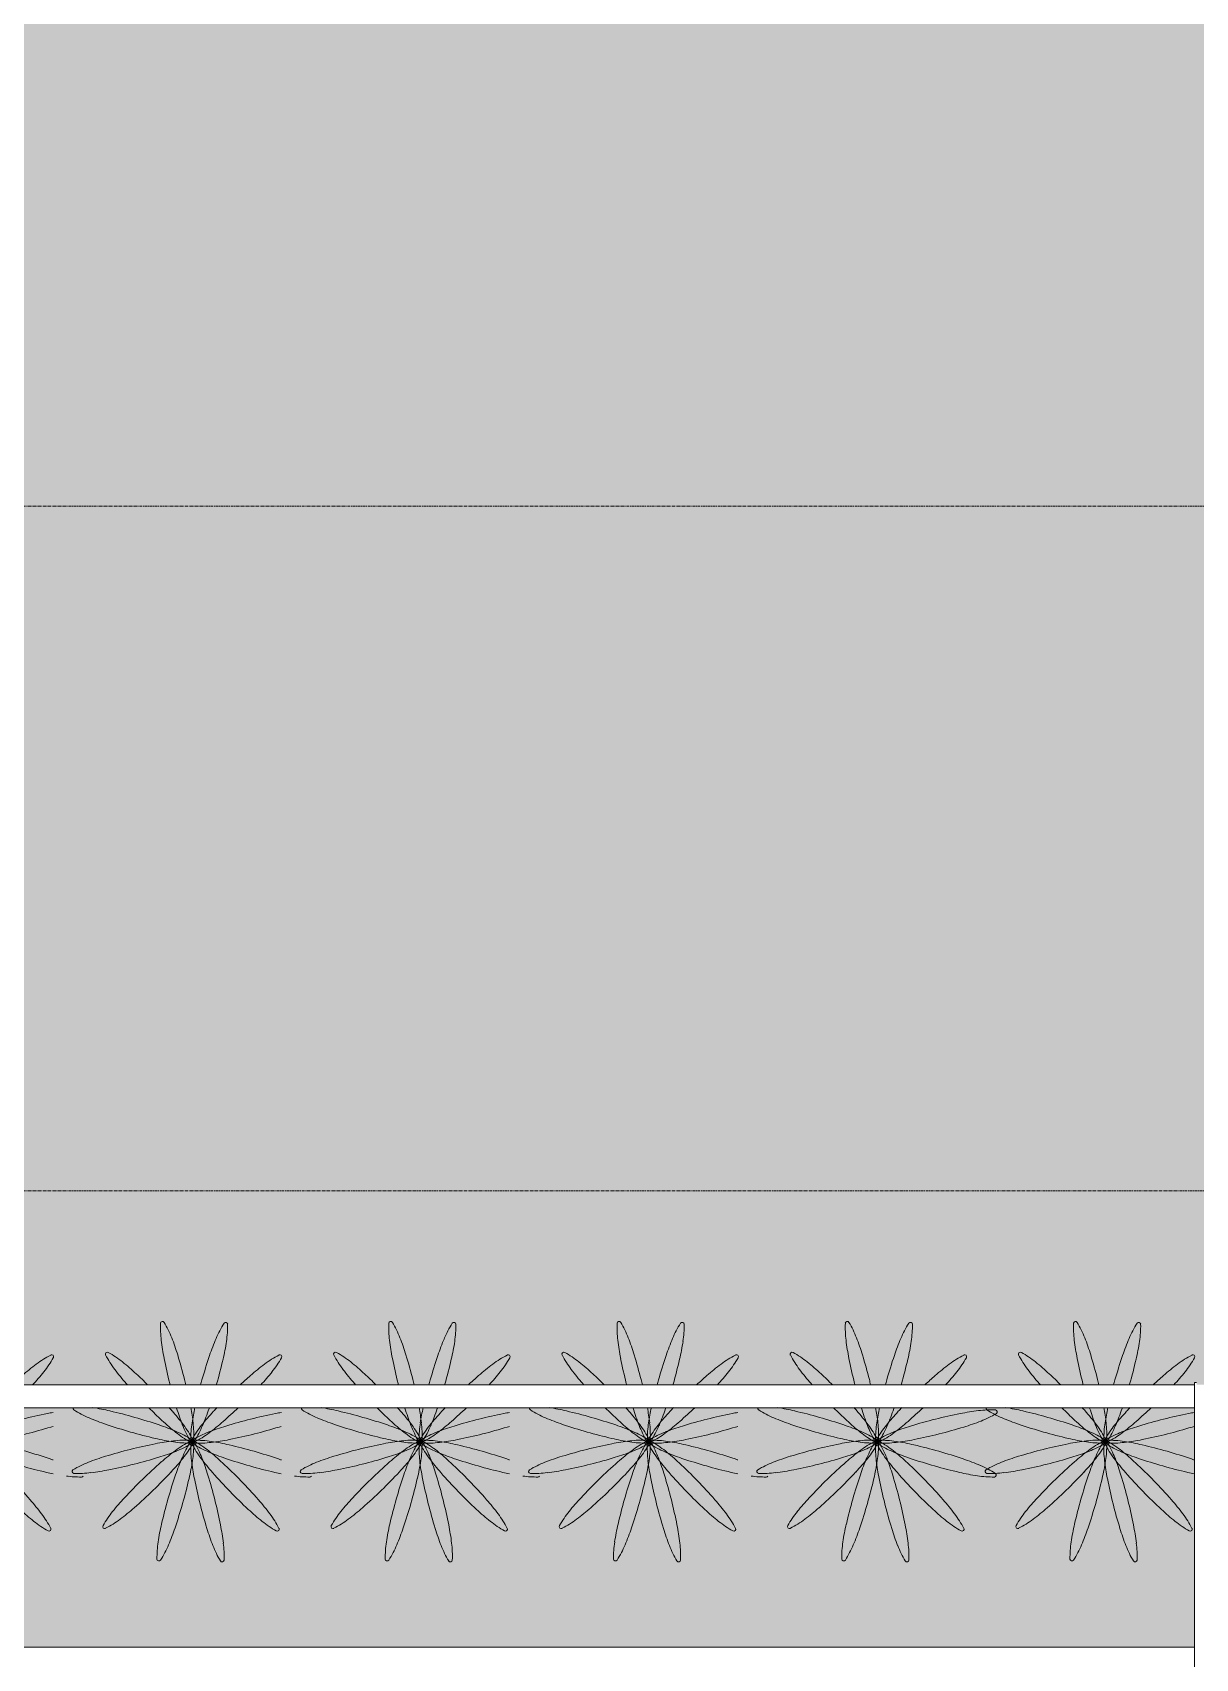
# Model space of a CAD drawing. Header units: millimetres. Extents: x 5359 to 218750, y -16347 to 109893.
# Drawn here: x 94678 to 99773, y 46387 to 53512 of the extents above; entities that cross this region are included whole.
import ezdxf

# ---------------------------------------------------------------- set-up
doc = ezdxf.new("R2010")
doc.units = ezdxf.units.MM
doc.linetypes.add('Grid Line', pattern=[22.225, 12.7, -3.175, 3.175, -3.175])
for name, color, linetype, lineweight in [('A-FLOR-PATT', 8, 'Continuous', 9), ('A-WALL', 113, 'Continuous', 9), ('A-WALL-3', 113, 'Continuous', 18), ('G-IMPT', 8, 'Continuous', 9), ('L-PLNT', 71, 'Continuous', 9), ('S-GRID-1', 1, 'Grid Line', 9)]:
    doc.layers.add(name, color=color, linetype=linetype, lineweight=lineweight)

# ---------------------------------------------------------------- blocks, each defined once
blk = doc.blocks.new('CAY LAI TAY - CAY LAI TAY_dwg-2249844-TKCS_MB ĐỊNH VỊ CỔNG-HÀNG RÀO')
at = {"layer": 'G-IMPT'}
blk.add_line((299, 704), (301, 713), dxfattribs=at)
for centre, radius, start, end in [((882, 1414), 1276, 177.583, 187.1066), ((-369, 1466), 24.6, 104.1164, 177.583), ((-369, 1466), 24.6, 30.6499, 104.1164), ((-1446, 828), 1276, 21.1263, 30.6499), ((1470, 783), 1276, 147.583, 157.1066), ((414, 1454), 24.6, 74.1164, 147.583), ((414, 1454), 24.6, 0.6499, 74.1164), ((-838, 1440), 1276, 351.1263, 0.6499), ((2760, 1648), 3169, 187.1066, 191.2008), ((-3211, 146), 3169, 17.032, 21.1263), ((3214, 47), 3169, 157.1066, 161.2008), ((-2707, 1732), 3169, 347.032, 351.1263), ((-1053, 1085), 24.6, 134.1164, 207.583), ((57, 1665), 1276, 207.583, 217.1066), ((-1053, 1085), 24.6, 60.6499, 134.1164), ((-1666, -6), 1276, 51.1263, 60.6499), ((5779, 2246), 6247, 191.2008, 194.1164), ((-6154, -755), 6247, 14.1164, 17.032), ((6128, -945), 6247, 161.2008, 164.1164), ((-5707, 2423), 6247, 344.1164, 347.032), ((1665, -57), 1276, 117.583, 127.1066), ((-6, 1666), 1276, 321.1263, 330.6499), ((1085, 1053), 24.6, 44.1164, 117.583), ((1085, 1053), 24.6, 330.6499, 44.1164), ((1566, 2807), 3169, 217.1066, 221.2008), ((-2854, -1479), 3169, 47.032, 51.1263), ((-4952, -3731), 6247, 45.2398, 47.032), ((4834, -3882), 6247, 131.2008, 132.7607), ((2807, -1566), 3169, 127.1066, 131.2008), ((-1479, 2854), 3169, 317.2796, 321.1263), ((3882, 4834), 6247, 221.2008, 221.3905), ((5779, 2246), 6247, 194.1164, 194.2861), ((-6154, -755), 6247, 13.5134, 14.1164), ((6128, -945), 6247, 164.1164, 164.6927), ((-1454, 414), 24.6, 164.1164, 237.583), ((-1732, -2707), 3169, 77.032, 80.9309), ((3882, 4834), 6247, 224.9505, 227.032), ((-4952, -3731), 6247, 41.2008, 41.6662), ((2836, 1344), 3169, 197.032, 201.1263), ((-3134, -157), 3169, 7.1066, 10.5271), ((3128, -254), 3169, 167.6909, 171.1263), ((-2793, 1431), 3169, 337.1066, 341.2008), ((-5707, 2423), 6247, 341.2008, 341.3131), ((4834, -3882), 6247, 136.4524, 137.032), ((-3731, 4952), 6247, 311.2008, 313.5068), ((-783, 1470), 1276, 237.583, 247.1066), ((-47, 3214), 3169, 247.1066, 251.2008), ((945, 6128), 6247, 251.2008, 254.1164), ((-2423, -5707), 6247, 74.1164, 77.032), ((-2423, -5707), 6247, 71.2008, 74.1164), ((-1431, -2793), 3169, 67.1066, 71.2008), ((1784, 2582), 3169, 227.032, 231.1263), ((-2636, -1704), 3169, 37.1066, 41.2008), ((1071, 662), 1276, 201.1263, 210.6499), ((-1127, -562), 1276, 27.583, 37.1066), ((1258, 38), 1276, 171.1263, 180.6499), ((1109, -596), 1276, 141.1263, 150.6499), ((-1257, 77), 1276, 357.583, 7.1066), ((2582, -1784), 3169, 137.032, 141.1263), ((-1704, 2636), 3169, 307.1066, 311.2008), ((2246, -5779), 6247, 104.1164, 107.032), ((2246, -5779), 6247, 101.2008, 104.1164), ((1648, -2760), 3169, 99.8987, 101.2008), ((945, 6128), 6247, 254.1164, 257.032), ((157, -3134), 3169, 97.1066, 101.2008), ((254, 3128), 3169, 257.032, 261.1263), ((-77, -1257), 1276, 87.583, 97.1066), ((562, -1127), 1276, 117.583, 127.1066), ((596, 1109), 1276, 231.1263, 240.6499), ((-695, -1050), 1276, 57.583, 67.1066), ((-18, -17), 24.6, 44.1164, 117.583), ((-6, 24), 24.6, 210.6499, 284.1164), ((-7, -24), 24.6, 74.1164, 147.583), ((-24, -6), 24.6, 14.1164, 87.583), ((6, -24), 24.6, 104.1164, 177.583), ((7, 24), 24.6, 180.6499, 254.1164), ((-24, -6), 24.6, 300.6499, 14.1164), ((-24, 7), 24.6, 344.1164, 57.583), ((18, 17), 24.6, 150.6499, 224.1164), ((17, -18), 24.6, 134.1164, 207.583), ((24, 6), 24.6, 120.6499, 194.1164), ((-17, 18), 24.6, 314.1164, 27.583), ((-6, 24), 24.6, 284.1164, 357.583), ((24, -7), 24.6, 90.6499, 164.1164), ((7, 24), 24.6, 254.1164, 327.583), ((17, -18), 24.6, 60.6499, 134.1164), ((6, -24), 24.6, 30.6499, 104.1164), ((-7, -24), 24.6, 0.6499, 74.1164), ((-18, -17), 24.6, 330.6499, 44.1164), ((24, 6), 24.6, 194.1164, 267.583), ((18, 17), 24.6, 224.1164, 297.583), ((662, -1071), 1276, 111.1263, 120.6499), ((38, -1258), 1276, 81.1263, 90.6499), ((-1050, 695), 1276, 327.583, 337.1066), ((-562, 1127), 1276, 297.583, 307.1066), ((-596, -1109), 1276, 51.1263, 60.6499), ((1344, -2836), 3169, 107.032, 111.1263), ((-157, 3134), 3169, 277.1066, 281.2008), ((-254, -3128), 3169, 77.032, 81.1263), ((-755, 6154), 6247, 281.2008, 284.1164), ((-755, 6154), 6247, 284.1164, 287.032), ((146, 3211), 3169, 287.032, 287.5786), ((-146, -3211), 3169, 107.032, 111.1263), ((755, -6154), 6247, 104.1164, 107.032), ((755, -6154), 6247, 101.2008, 104.1164), ((-2246, 5779), 6247, 284.1164, 287.032), ((-1344, 2836), 3169, 287.032, 291.1263), ((1704, -2636), 3169, 127.1066, 131.2008), ((-38, 1258), 1276, 261.1263, 270.6499), ((2793, -1431), 3169, 157.1066, 161.2008), ((-662, 1071), 1276, 291.1263, 300.6499), ((1050, -695), 1276, 147.583, 157.1066), ((-1109, 596), 1276, 321.1263, 330.6499), ((-17, 18), 24.6, 240.6499, 314.1164), ((-24, 7), 24.6, 270.6499, 344.1164), ((1257, -77), 1276, 177.583, 187.1066), ((1127, 562), 1276, 207.583, 217.1066), ((24, -7), 24.6, 164.1164, 237.583), ((-1258, -38), 1276, 351.1263, 0.6499), ((695, 1050), 1276, 237.583, 247.1066), ((77, 1257), 1276, 267.583, 277.1066), ((-1071, -662), 1276, 21.1263, 30.6499), ((1431, 2793), 3169, 247.1066, 251.2008), ((-1784, -2582), 3169, 47.032, 51.1263), ((-945, -6128), 6247, 74.1164, 77.032), ((-945, -6128), 6247, 71.2008, 74.1164), ((-1466, -369), 24.6, 120.6499, 194.1164), ((-1466, -369), 24.6, 194.1164, 267.583), ((-828, -1446), 1276, 111.1263, 120.6499), ((-1414, 882), 1276, 267.583, 277.1066), ((-1648, 2760), 3169, 277.1066, 281.2008), ((-2246, 5779), 6247, 281.2008, 284.1164), ((3731, -4952), 6247, 131.2008, 134.1164), ((-4834, 3882), 6247, 314.1164, 317.032), ((-2582, 1784), 3169, 317.032, 321.1263), ((-3128, 254), 3169, 347.032, 351.1263), ((3134, 157), 3169, 187.1066, 191.2008), ((2636, 1704), 3169, 217.1066, 221.2008), ((-2836, -1344), 3169, 17.032, 21.1263), ((4952, 3731), 6247, 221.2008, 224.1164), ((-3882, -4834), 6247, 44.1164, 47.032), ((2423, 5707), 6247, 251.2008, 254.1164), ((2423, 5707), 6247, 254.1164, 257.032), ((1732, 2707), 3169, 257.032, 258.5498), ((47, -3214), 3169, 70.5313, 71.2008), ((3731, -4952), 6247, 134.1164, 137.032), ((-4834, 3882), 6247, 311.2008, 314.1164), ((5707, -2423), 6247, 161.2008, 164.1164), ((-6128, 945), 6247, 344.1164, 347.032), ((6154, 755), 6247, 191.2008, 194.1164), ((-5779, -2246), 6247, 14.1164, 17.032), ((-3882, -4834), 6247, 41.2008, 44.1164), ((1440, 838), 1276, 262.2451, 270.6499), ((1454, -414), 24.6, 270.6499, 328.4001), ((1479, -2854), 3169, 137.032, 141.1263), ((5707, -2423), 6247, 164.1164, 167.032), ((-6128, 945), 6247, 341.2008, 344.1164), ((6154, 755), 6247, 194.1164, 197.032), ((-5779, -2246), 6247, 11.2008, 14.1164), ((4952, 3731), 6247, 224.1164, 227.032), ((-1566, -2807), 3169, 37.1066, 41.2008), ((6, -1666), 1276, 141.1263, 150.6499), ((-1665, 57), 1276, 297.583, 307.1066), ((-2807, 1566), 3169, 307.1066, 311.2008), ((2854, 1479), 3169, 227.032, 231.1263), ((1666, 6), 1276, 231.1263, 240.6499), ((-57, -1665), 1276, 27.583, 37.1066), ((-1085, -1053), 24.6, 150.6499, 224.1164), ((-1085, -1053), 24.6, 224.1164, 297.583), ((2707, -1732), 3169, 167.032, 171.1263), ((-3214, -47), 3169, 337.1066, 341.2008), ((3211, -146), 3169, 197.032, 201.1263), ((-2760, -1648), 3169, 7.1066, 11.2008), ((1053, -1085), 24.6, 240.6499, 314.1164), ((1053, -1085), 24.6, 314.1164, 27.583), ((838, -1440), 1276, 171.1263, 180.6499), ((-1470, -783), 1276, 327.583, 337.1066), ((1446, -828), 1276, 201.1263, 210.6499), ((-882, -1414), 1276, 357.583, 7.1066), ((-414, -1454), 24.6, 180.6499, 254.1164), ((-414, -1454), 24.6, 254.1164, 327.583), ((369, -1466), 24.6, 210.6499, 284.1164), ((369, -1466), 24.6, 284.1164, 357.583)]:
    blk.add_arc(centre, radius, start, end, dxfattribs=at)
blk = doc.blocks.new('CAY LAI TAY - CAY LAI TAY-2249849-TKCS_MB ĐỊNH VỊ CỔNG-HÀNG RÀO')
at = {"xscale": 0.3535714285714286, "yscale": 0.3535714285714286, "zscale": 0.3535714285714286}
blk.add_blockref('CAY LAI TAY - CAY LAI TAY_dwg-2249844-TKCS_MB ĐỊNH VỊ CỔNG-HÀNG RÀO', (0, 0), dxfattribs=at)
blk = doc.blocks.new('CAY LAI TAY - CAY LAI TAY_dwg-V276-TKCS_MB ĐỊNH VỊ CỔNG-HÀNG RÀO')
at = {"layer": 'G-IMPT'}
blk.add_line((299, 704), (301, 713), dxfattribs=at)
for centre, radius, start, end in [((882, 1414), 1276, 177.583, 187.1066), ((-369, 1466), 24.6, 104.1164, 177.583), ((-369, 1466), 24.6, 30.6499, 104.1164), ((-1446, 828), 1276, 21.1263, 30.6499), ((1470, 783), 1276, 147.583, 157.1066), ((414, 1454), 24.6, 74.1164, 147.583), ((414, 1454), 24.6, 0.6499, 74.1164), ((-838, 1440), 1276, 351.1263, 0.6499), ((2760, 1648), 3169, 187.1066, 191.2008), ((-3211, 146), 3169, 17.032, 21.1263), ((3214, 47), 3169, 157.1066, 161.2008), ((-2707, 1732), 3169, 347.032, 351.1263), ((-1053, 1085), 24.6, 134.1164, 207.583), ((57, 1665), 1276, 207.583, 217.1066), ((-1053, 1085), 24.6, 60.6499, 134.1164), ((-1666, -6), 1276, 51.1263, 60.6499), ((5779, 2246), 6247, 191.2008, 194.1164), ((-6154, -755), 6247, 14.1164, 17.032), ((6128, -945), 6247, 161.2008, 164.1164), ((-5707, 2423), 6247, 344.1164, 347.032), ((1665, -57), 1276, 117.583, 127.1066), ((-6, 1666), 1276, 321.1263, 330.6499), ((1085, 1053), 24.6, 44.1164, 117.583), ((1085, 1053), 24.6, 330.6499, 44.1164), ((1566, 2807), 3169, 217.1066, 221.2008), ((-2854, -1479), 3169, 47.032, 51.1263), ((-4952, -3731), 6247, 45.2398, 47.032), ((4834, -3882), 6247, 131.2008, 132.7607), ((2807, -1566), 3169, 127.1066, 131.2008), ((-1479, 2854), 3169, 317.2796, 321.1263), ((3882, 4834), 6247, 221.2008, 221.3905), ((5779, 2246), 6247, 194.1164, 194.2861), ((-6154, -755), 6247, 13.5134, 14.1164), ((6128, -945), 6247, 164.1164, 164.6927), ((-1454, 414), 24.6, 164.1164, 237.583), ((-1732, -2707), 3169, 77.032, 80.9309), ((3882, 4834), 6247, 224.9505, 227.032), ((-4952, -3731), 6247, 41.2008, 41.6662), ((2836, 1344), 3169, 197.032, 201.1263), ((-3134, -157), 3169, 7.1066, 10.5271), ((3128, -254), 3169, 167.6909, 171.1263), ((-2793, 1431), 3169, 337.1066, 341.2008), ((-5707, 2423), 6247, 341.2008, 341.3131), ((4834, -3882), 6247, 136.4524, 137.032), ((-3731, 4952), 6247, 311.2008, 313.5068), ((-783, 1470), 1276, 237.583, 247.1066), ((-47, 3214), 3169, 247.1066, 251.2008), ((945, 6128), 6247, 251.2008, 254.1164), ((-2423, -5707), 6247, 74.1164, 77.032), ((-2423, -5707), 6247, 71.2008, 74.1164), ((-1431, -2793), 3169, 67.1066, 71.2008), ((1784, 2582), 3169, 227.032, 231.1263), ((-2636, -1704), 3169, 37.1066, 41.2008), ((1071, 662), 1276, 201.1263, 210.6499), ((-1127, -562), 1276, 27.583, 37.1066), ((1258, 38), 1276, 171.1263, 180.6499), ((1109, -596), 1276, 141.1263, 150.6499), ((-1257, 77), 1276, 357.583, 7.1066), ((2582, -1784), 3169, 137.032, 141.1263), ((-1704, 2636), 3169, 307.1066, 311.2008), ((2246, -5779), 6247, 104.1164, 107.032), ((2246, -5779), 6247, 101.2008, 104.1164), ((1648, -2760), 3169, 97.1066, 101.2008), ((146, 3211), 3169, 287.032, 291.1263), ((1414, -882), 1276, 87.583, 97.1066), ((828, 1446), 1276, 291.1263, 300.6499), ((1466, 369), 24.6, 14.1164, 87.583), ((1466, 369), 24.6, 300.6499, 14.1164), ((945, 6128), 6247, 254.1164, 257.032), ((157, -3134), 3169, 97.1066, 101.2008), ((254, 3128), 3169, 257.032, 261.1263), ((-77, -1257), 1276, 87.583, 97.1066), ((562, -1127), 1276, 117.583, 127.1066), ((596, 1109), 1276, 231.1263, 240.6499), ((-695, -1050), 1276, 57.583, 67.1066), ((-18, -17), 24.6, 44.1164, 117.583), ((-6, 24), 24.6, 210.6499, 284.1164), ((-7, -24), 24.6, 74.1164, 147.583), ((-24, -6), 24.6, 14.1164, 87.583), ((6, -24), 24.6, 104.1164, 177.583), ((7, 24), 24.6, 180.6499, 254.1164), ((-24, -6), 24.6, 300.6499, 14.1164), ((-24, 7), 24.6, 344.1164, 57.583), ((18, 17), 24.6, 150.6499, 224.1164), ((17, -18), 24.6, 134.1164, 207.583), ((24, 6), 24.6, 120.6499, 194.1164), ((-17, 18), 24.6, 314.1164, 27.583), ((-6, 24), 24.6, 284.1164, 357.583), ((24, -7), 24.6, 90.6499, 164.1164), ((7, 24), 24.6, 254.1164, 327.583), ((17, -18), 24.6, 60.6499, 134.1164), ((6, -24), 24.6, 30.6499, 104.1164), ((-7, -24), 24.6, 0.6499, 74.1164), ((-18, -17), 24.6, 330.6499, 44.1164), ((24, 6), 24.6, 194.1164, 267.583), ((18, 17), 24.6, 224.1164, 297.583), ((662, -1071), 1276, 111.1263, 120.6499), ((38, -1258), 1276, 81.1263, 90.6499), ((-1050, 695), 1276, 327.583, 337.1066), ((-562, 1127), 1276, 297.583, 307.1066), ((-596, -1109), 1276, 51.1263, 60.6499), ((1344, -2836), 3169, 107.032, 111.1263), ((-157, 3134), 3169, 277.1066, 281.2008), ((-254, -3128), 3169, 77.032, 81.1263), ((-755, 6154), 6247, 281.2008, 284.1164), ((-755, 6154), 6247, 284.1164, 287.032), ((-146, -3211), 3169, 107.032, 111.1263), ((755, -6154), 6247, 104.1164, 107.032), ((755, -6154), 6247, 101.2008, 104.1164), ((-2246, 5779), 6247, 284.1164, 287.032), ((-1344, 2836), 3169, 287.032, 291.1263), ((1704, -2636), 3169, 127.1066, 131.2008), ((-38, 1258), 1276, 261.1263, 270.6499), ((2793, -1431), 3169, 157.1066, 161.2008), ((-662, 1071), 1276, 291.1263, 300.6499), ((1050, -695), 1276, 147.583, 157.1066), ((-1109, 596), 1276, 321.1263, 330.6499), ((-17, 18), 24.6, 240.6499, 314.1164), ((-24, 7), 24.6, 270.6499, 344.1164), ((1257, -77), 1276, 177.583, 187.1066), ((1127, 562), 1276, 207.583, 217.1066), ((24, -7), 24.6, 164.1164, 237.583), ((-1258, -38), 1276, 351.1263, 0.6499), ((695, 1050), 1276, 237.583, 247.1066), ((77, 1257), 1276, 267.583, 277.1066), ((-1071, -662), 1276, 21.1263, 30.6499), ((1431, 2793), 3169, 247.1066, 251.2008), ((-1784, -2582), 3169, 47.032, 51.1263), ((-945, -6128), 6247, 74.1164, 77.032), ((-945, -6128), 6247, 71.2008, 74.1164), ((-1466, -369), 24.6, 120.6499, 194.1164), ((-1466, -369), 24.6, 194.1164, 267.583), ((-828, -1446), 1276, 111.1263, 120.6499), ((-1414, 882), 1276, 267.583, 277.1066), ((-1648, 2760), 3169, 277.1066, 281.2008), ((-2246, 5779), 6247, 281.2008, 284.1164), ((3731, -4952), 6247, 131.2008, 134.1164), ((-4834, 3882), 6247, 314.1164, 317.032), ((-2582, 1784), 3169, 317.032, 321.1263), ((-3128, 254), 3169, 347.032, 351.1263), ((3134, 157), 3169, 187.1066, 191.2008), ((2636, 1704), 3169, 217.1066, 221.2008), ((-2836, -1344), 3169, 17.032, 21.1263), ((4952, 3731), 6247, 221.2008, 224.1164), ((-3882, -4834), 6247, 44.1164, 47.032), ((2423, 5707), 6247, 251.2008, 254.1164), ((2423, 5707), 6247, 254.1164, 257.032), ((1732, 2707), 3169, 257.032, 261.1263), ((47, -3214), 3169, 67.1066, 71.2008), ((783, -1470), 1276, 57.583, 67.1066), ((1454, -414), 24.6, 344.1164, 57.583), ((3731, -4952), 6247, 134.1164, 137.032), ((-4834, 3882), 6247, 311.2008, 314.1164), ((5707, -2423), 6247, 161.2008, 164.1164), ((-6128, 945), 6247, 344.1164, 347.032), ((6154, 755), 6247, 191.2008, 194.1164), ((-5779, -2246), 6247, 14.1164, 17.032), ((-3882, -4834), 6247, 41.2008, 44.1164), ((1440, 838), 1276, 261.1263, 270.6499), ((1454, -414), 24.6, 270.6499, 344.1164), ((1479, -2854), 3169, 137.032, 141.1263), ((5707, -2423), 6247, 164.1164, 167.032), ((-6128, 945), 6247, 341.2008, 344.1164), ((6154, 755), 6247, 194.1164, 197.032), ((-5779, -2246), 6247, 11.2008, 14.1164), ((4952, 3731), 6247, 224.1164, 227.032), ((-1566, -2807), 3169, 37.1066, 41.2008), ((6, -1666), 1276, 141.1263, 150.6499), ((-1665, 57), 1276, 297.583, 307.1066), ((-2807, 1566), 3169, 307.1066, 311.2008), ((2854, 1479), 3169, 227.032, 231.1263), ((1666, 6), 1276, 231.1263, 240.6499), ((-57, -1665), 1276, 27.583, 37.1066), ((-1085, -1053), 24.6, 150.6499, 224.1164), ((-1085, -1053), 24.6, 224.1164, 297.583), ((2707, -1732), 3169, 167.032, 171.1263), ((-3214, -47), 3169, 337.1066, 341.2008), ((3211, -146), 3169, 197.032, 201.1263), ((-2760, -1648), 3169, 7.1066, 11.2008), ((1053, -1085), 24.6, 240.6499, 314.1164), ((1053, -1085), 24.6, 314.1164, 27.583), ((838, -1440), 1276, 171.1263, 180.6499), ((-1470, -783), 1276, 327.583, 337.1066), ((1446, -828), 1276, 201.1263, 210.6499), ((-882, -1414), 1276, 357.583, 7.1066), ((-414, -1454), 24.6, 180.6499, 254.1164), ((-414, -1454), 24.6, 254.1164, 327.583), ((369, -1466), 24.6, 210.6499, 284.1164), ((369, -1466), 24.6, 284.1164, 357.583)]:
    blk.add_arc(centre, radius, start, end, dxfattribs=at)
blk = doc.blocks.new('CAY LAI TAY - CAY LAI TAY-V277-TKCS_MB ĐỊNH VỊ CỔNG-HÀNG RÀO')
at = {"xscale": 0.3535714285714286, "yscale": 0.3535714285714286, "zscale": 0.3535714285714286}
blk.add_blockref('CAY LAI TAY - CAY LAI TAY_dwg-V276-TKCS_MB ĐỊNH VỊ CỔNG-HÀNG RÀO', (0, 0), dxfattribs=at)

msp = doc.modelspace()

# ---------------------------------------------------------------- hatches: boundary and pattern name
at = {"layer": 'A-FLOR-PATT'}
h = msp.add_hatch(dxfattribs=at)
h.set_pattern_fill('FP_6', color=256, style=0, pattern_type=2)
h.set_pattern_definition([(50, (0, 0), (480.9661, -42.0786), [50.292, -553.212]), (355, (0, 0), (-93.0416, 504.3895), [40.234, -442.57]), (100.451, (40.1, -3.5), (387.9285, 462.3076), [42.742, -470.158]), (46.184, (0, 134.1), (715.649, -110.993), [75.438, -829.818]), (96.636, (59.64, 124.86), (626.7424, 653.2084), [64.112, -705.237]), (351.184, (0, 134.1), (626.7496, 653.2024), [60.35, -663.854]), (21, (67.06, 100.6), (400.2623, -269.9797), [50.292, -553.212]), (326, (67.06, 100.6), (163.1568, 486.2564), [40.234, -442.57]), (71.451, (100.4, 78.1), (563.421, 216.2719), [42.742, -470.158]), (37.5, (0, 0), (8.15385, 223.22557), [7.376, -429.829, 7.376, -441.899, -444.246]), (37.5, (0, 0), (8.15385, 223.22557), [-886.48, 7.376, -436.87]), (7.5, (0, 0), (176.404, 264.477), [7.376, -248.778, 7.376, -419.771, -169.316]), (7.5, (0, 0), (176.404, 264.477), [-683.301, 7.376, -161.94]), (327.5, (-149.53, 0), (357.96023, -15.12452), [7.376, -160.264, 7.376, -515.661, -694.03]), (327.5, (-149.53, 0), (357.96023, -15.12452), [-690.677, 7.376, -686.653]), (317.5, (-216.6, 0), (391.06155, 67.1262), [7.376, -210.556, 7.376, -339.974, -492.862]), (317.5, (-216.6, 0), (391.06155, 67.1262), [-565.282, 7.376, -485.485])])
h.paths.add_polyline_path([(61127.6, 47586.3), (84967.6, 47586.3), (84967.6, 47596.3), (84977.6, 47596.3), (84977.6, 47586.3), (99767.6, 47586.3), (99767.6, 47596.3), (99777.6, 47596.3), (99777.6, 47586.7), (100252.6, 47586.7), (100251.8, 50547.9), (100142.6, 50547.9), (100142.6, 55276.3), (98752.6, 55276.3), (98618, 55286.3), (98527.8, 55301.6), (98419, 55333), (98296.3, 55386.3), (98203.3, 55439.6), (98114.1, 55504.5), (98029, 55582.7), (97956.9, 55665), (97894.4, 55754.3), (97840.8, 55852.4), (97798.3, 55956), (97767.5, 56063.8), (97748.9, 56174.4), (97742.6, 56287), (97742.6, 58586.3), (91762.6, 58586.3), (91762.6, 57606.3), (91752.6, 57606.3), (91752.6, 57566.3), (91762.6, 57566.3), (91762.6, 55611.4), (91642.6, 55612.4), (91642.6, 57566.3), (91652.6, 57566.3), (91652.6, 57606.3), (91642.6, 57606.3), (91642.6, 58536.3), (91202.6, 58536.3), (91202.6, 58566.3), (89702.6, 58564.8), (89702.6, 58536.3), (89262.6, 58536.3), (89262.6, 57606.3), (89252.6, 57606.3), (89252.6, 57566.3), (89262.6, 57566.3), (89262.6, 55611.4), (89142.6, 55612.4), (89142.6, 57566.3), (89152.6, 57566.3), (89152.6, 57606.3), (89142.6, 57606.3), (89142.6, 58536.3), (88702.6, 58536.3), (88702.6, 58566.3), (87202.6, 58566.3), (87202.6, 58536.3), (86752.6, 58536.3), (86752.6, 58086.3), (86652.6, 58086.3), (86652.6, 58536.3), (86202.6, 58536.3), (86202.6, 58566.3), (84702.6, 58564.8), (84702.6, 58536.3), (84262.6, 58536.3), (84262.6, 57606.3), (84252.6, 57606.3), (84252.6, 57566.3), (84262.6, 57566.3), (84262.6, 55611.4), (84142.6, 55612.4), (84142.6, 57566.3), (84152.6, 57566.3), (84152.6, 57606.3), (84142.6, 57606.3), (84142.6, 58536.3), (83702.6, 58536.3), (83702.6, 58566.3), (82202.6, 58566.3), (82202.6, 58536.3), (81752.6, 58536.3), (81752.6, 58086.3), (81652.6, 58086.3), (81652.6, 58536.3), (81202.6, 58536.3), (81202.6, 58566.3), (79702.6, 58564.8), (79702.6, 58536.3), (79262.6, 58536.3), (79262.6, 57606.3), (79252.6, 57606.3), (79252.6, 57566.3), (79262.6, 57566.3), (79262.6, 55611.4), (79142.6, 55612.4), (79142.6, 57566.3), (79152.6, 57566.3), (79152.6, 57606.3), (79142.6, 57606.3), (79142.6, 58536.3), (78702.6, 58536.3), (78702.6, 58566.3), (77202.6, 58566.3), (77202.6, 58536.3), (76752.6, 58536.3), (76752.6, 58086.3), (76652.6, 58086.3), (76652.6, 58536.3), (76202.6, 58536.3), (76202.6, 58566.3), (74702.6, 58564.8), (74702.6, 58536.3), (74262.6, 58536.3), (74262.6, 57606.3), (74252.6, 57606.3), (74252.6, 57566.3), (74262.6, 57566.3), (74262.6, 55611.4), (74142.6, 55612.4), (74142.6, 57566.3), (74152.6, 57566.3), (74152.6, 57606.3), (74142.6, 57606.3), (74142.6, 58536.3), (73702.6, 58536.3), (73702.6, 58566.3), (72202.6, 58566.3), (72202.6, 58536.3), (71752.6, 58536.3), (71752.6, 58086.3), (71652.6, 58086.3), (71652.6, 58536.3), (71202.6, 58536.3), (71202.6, 58566.3), (69702.6, 58566.3), (69702.6, 58536.3), (69262.6, 58536.3), (69262.6, 57606.3), (69252.6, 57606.3), (69252.6, 57566.3), (69262.6, 57566.3), (69262.6, 55611.4), (69142.6, 55612.4), (69142.6, 57566.3), (69152.6, 57566.3), (69152.6, 57606.3), (69142.6, 57606.3), (69142.6, 58586.3), (63162.6, 58585.7), (63162.6, 56286.3), (63152.6, 56151.7), (63134.7, 56052.9), (63105.9, 55952.7), (63052.6, 55830), (62999.3, 55737), (62928.2, 55640.9), (62854.4, 55561.1), (62772, 55489.4), (62681.2, 55426.3), (62583.5, 55373.3), (62480.2, 55331.3), (62372.7, 55300.9), (62249.2, 55281.7), (62150.6, 55276.3), (60752.6, 55276.3), (60752.6, 50547.9), (60652.6, 50547.9), (60652.6, 47586.3)])
h.paths.add_polyline_path([(100252.6, 50557.9), (100252.6, 50657.9), (100152.6, 50657.9), (100152.6, 50557.9)])
h.paths.add_polyline_path([(91202.6, 53586.3), (91202.6, 53686.3), (91652.6, 53686.3), (91652.6, 54086.3), (91702.6, 54086.3), (91702.6, 53586.3), (91652.6, 53586.3)])
h.paths.add_polyline_path([(89252.6, 53586.3), (88702.6, 53586.3), (88702.6, 53686.3), (89152.6, 53686.3), (89152.6, 54086.3), (89252.6, 54086.3), (89252.6, 53686.3), (89702.6, 53686.3), (89702.6, 53586.3)])
h.paths.add_polyline_path([(86752.6, 53586.3), (86202.6, 53586.3), (86202.6, 53686.3), (86652.6, 53686.3), (86652.6, 54086.3), (86752.6, 54086.3), (86752.6, 53686.3), (87202.6, 53686.3), (87202.6, 53586.3)])
h.paths.add_polyline_path([(84702.6, 53586.3), (83702.6, 53586.3), (83702.6, 53686.3), (84152.6, 53686.3), (84152.6, 54086.3), (84252.6, 54086.3), (84252.6, 53686.3), (84702.6, 53686.3)])
h.paths.add_polyline_path([(81752.6, 53586.3), (81202.6, 53586.3), (81202.6, 53686.3), (81652.6, 53686.3), (81652.6, 54086.3), (81752.6, 54086.3), (81752.6, 53686.3), (82202.6, 53686.3), (82202.6, 53586.3)])
h.paths.add_polyline_path([(79702.6, 53586.3), (78702.6, 53586.3), (78702.6, 53686.3), (79152.6, 53686.3), (79152.6, 54086.3), (79252.6, 54086.3), (79252.6, 53686.3), (79702.6, 53686.3)])
h.paths.add_polyline_path([(77202.6, 53586.3), (76202.6, 53586.3), (76202.6, 53686.3), (76652.6, 53686.3), (76652.6, 54086.3), (76752.6, 54086.3), (76752.6, 53686.3), (77202.6, 53686.3)])
h.paths.add_polyline_path([(74152.6, 53586.3), (73702.6, 53586.3), (73702.6, 53686.3), (74152.6, 53686.3), (74152.6, 54086.3), (74252.6, 54086.3), (74252.6, 53686.3), (74702.6, 53686.3), (74702.6, 53586.3), (74202.6, 53586.3)])
h.paths.add_polyline_path([(72202.6, 53586.3), (71202.6, 53586.3), (71202.6, 53686.3), (71652.6, 53686.3), (71652.6, 54086.3), (71752.6, 54086.3), (71752.6, 53686.3), (72202.6, 53686.3)])
h.paths.add_polyline_path([(69202.6, 53586.3), (69202.6, 54086.3), (69252.6, 54086.3), (69252.6, 53686.3), (69702.6, 53686.3), (69702.6, 53586.3), (69252.6, 53586.3)])
h.paths.add_polyline_path([(89902.6, 57536.3), (89402.6, 57536.3), (89402.6, 57636.3), (89902.6, 57636.3)])
h.paths.add_polyline_path([(91502.6, 57536.3), (91002.6, 57536.3), (91002.6, 57636.3), (91502.6, 57636.3), (91502.6, 57606.3)])
h.paths.add_polyline_path([(86902.6, 57536.3), (86902.6, 57636.3), (87402.6, 57636.3), (87402.6, 57536.3)])
h.paths.add_polyline_path([(86502.6, 57536.3), (86002.6, 57536.3), (86002.6, 57636.3), (86502.6, 57636.3)])
h.paths.add_polyline_path([(88502.6, 57536.3), (88502.6, 57636.3), (89002.6, 57636.3), (89002.6, 57536.3)])
h.paths.add_polyline_path([(81002.6, 57536.3), (81002.6, 57636.3), (81502.6, 57636.3), (81502.6, 57536.3)])
h.paths.add_polyline_path([(82402.6, 57536.3), (81902.6, 57536.3), (81902.6, 57636.3), (82402.6, 57636.3)])
h.paths.add_polyline_path([(84902.6, 57536.3), (84402.6, 57536.3), (84402.6, 57636.3), (84902.6, 57636.3)])
h.paths.add_polyline_path([(84002.6, 57536.3), (83502.6, 57536.3), (83502.6, 57636.3), (84002.6, 57636.3), (84002.6, 57606.3)])
h.paths.add_polyline_path([(79402.6, 57536.3), (79402.6, 57636.3), (79902.6, 57636.3), (79902.6, 57536.3)])
h.paths.add_polyline_path([(76002.6, 57536.3), (76002.6, 57636.3), (76502.6, 57636.3), (76502.6, 57536.3)])
h.paths.add_polyline_path([(77402.6, 57536.3), (76902.6, 57536.3), (76902.6, 57636.3), (77402.6, 57636.3)])
h.paths.add_polyline_path([(78502.6, 57536.3), (78502.6, 57636.3), (79002.6, 57636.3), (79002.6, 57536.3), (78948, 57536.3)])
h.paths.add_polyline_path([(71002.6, 57536.3), (71002.6, 57636.3), (71502.6, 57636.3), (71502.6, 57536.3)])
h.paths.add_polyline_path([(74402.6, 57536.3), (74402.6, 57636.3), (74902.6, 57636.3), (74902.6, 57536.3)])
h.paths.add_polyline_path([(72402.6, 57536.3), (71902.6, 57536.3), (71902.6, 57636.3), (72402.6, 57636.3)])
h.paths.add_polyline_path([(73502.6, 57536.3), (73502.6, 57636.3), (74002.6, 57636.3), (74002.6, 57536.3)])
h.paths.add_polyline_path([(69402.6, 57536.3), (69402.6, 57636.3), (69902.6, 57636.3), (69902.6, 57536.3)])
h = msp.add_hatch(dxfattribs=at)
h.set_pattern_fill('FP_14', color=256, style=0, pattern_type=2)
h.set_pattern_definition([(0, (167.64, 11.2), (558.8, 558.8), [83.82, -16.764, 22.352, -16.764, -419.1]), (0, (167.64, 11.2), (558.8, 558.8), [-139.7, 83.82, -335.28]), (0, (139.7, 27.94), (558.8, 558.8), [55.88, -41.91, 83.82, -41.91, -335.28]), (0, (139.7, 27.94), (558.8, 558.8), [-223.52, 55.88, -279.4]), (0, (335.3, 251.46), (558.8, 558.8), [69.85, -27.94, 69.85, -391.16]), (0, (55.9, 363.2), (558.8, 558.8), [27.94, -55.88, 27.94, -447.04]), (90, (111.76, 363.2), (-558.8, 558.8), [50.292, -508.508]), (90, (279.4, 27.94), (-558.8, 558.8), [55.88, -502.92]), (90, (419.1, 251.46), (-558.8, 558.8), [55.88, -502.92]), (45, (352.04, 22.35), (0, 558.7996), [55.88, -734.383]), (135, (206.76, 22.35), (-558.7996, 0), [55.88, -734.383]), (63.435, (335.28, 25.15), (-0.0005, 558.8001), [55.88, -1193.635]), (75.964, (307.34, 27.94), (-0.00237, 558.80038), [55.88, -2248.111]), (75.964, (447.04, 251.46), (-0.00237, 558.80038), [44.704, -2259.287]), (75.964, (122.94, 363.22), (-0.00237, 558.80038), [39.116, -2264.875]), (104.036, (251.46, 27.94), (0.00237, 558.80038), [55.88, -2248.111]), (104.036, (391.16, 251.46), (0.00237, 558.80038), [44.704, -2259.287]), (104.036, (100.58, 363.22), (0.00237, 558.80038), [39.116, -2264.875]), (116.565, (223.52, 25.15), (0.0005, 558.8001), [55.88, -1193.634])])
h.paths.add_polyline_path([(99767.6, 46437.4), (99767.6, 47486.3), (85077.6, 47486.3), (85077.6, 46437.4), (97351.7, 46437.4)])

# ---------------------------------------------------------------- linework, layer by layer
at = {"layer": 'A-WALL'}
for p, q in [((84977.6, 47586.3), (99767.6, 47586.3)), ((99767.6, 47486.3), (85077.6, 47486.3)), ((84977.6, 46437.4), (99767.6, 46437.4))]:
    msp.add_line(p, q, dxfattribs=at)
at = {"layer": 'A-WALL-3'}
for p, q in [((99777.6, 47596.3), (99767.6, 47596.3)), ((99767.6, 47596.3), (99767.6, 44546.5))]:
    msp.add_line(p, q, dxfattribs=at)
at = {"layer": 'S-GRID-1'}
for p, q in [((135474.6, 51436.9), (24837.1, 51436.9)), ((135474.6, 48436.9), (24837.1, 48436.9))]:
    msp.add_line(p, q, dxfattribs=at)

# ---------------------------------------------------------------- block references
at = {"layer": 'L-PLNT'}
for name, p in [('CAY LAI TAY - CAY LAI TAY-2249849-TKCS_MB ĐỊNH VỊ CỔNG-HÀNG RÀO', (94377.6, 47337.4)), ('CAY LAI TAY - CAY LAI TAY-2249849-TKCS_MB ĐỊNH VỊ CỔNG-HÀNG RÀO', (95377.6, 47337.4)), ('CAY LAI TAY - CAY LAI TAY-2249849-TKCS_MB ĐỊNH VỊ CỔNG-HÀNG RÀO', (96377.6, 47337.4)), ('CAY LAI TAY - CAY LAI TAY-2249849-TKCS_MB ĐỊNH VỊ CỔNG-HÀNG RÀO', (97377.6, 47337.4)), ('CAY LAI TAY - CAY LAI TAY-V277-TKCS_MB ĐỊNH VỊ CỔNG-HÀNG RÀO', (98377.6, 47337.4)), ('CAY LAI TAY - CAY LAI TAY-2249849-TKCS_MB ĐỊNH VỊ CỔNG-HÀNG RÀO', (99377.6, 47337.4))]:
    msp.add_blockref(name, p, dxfattribs=at)

doc.saveas('drawing.dxf')
